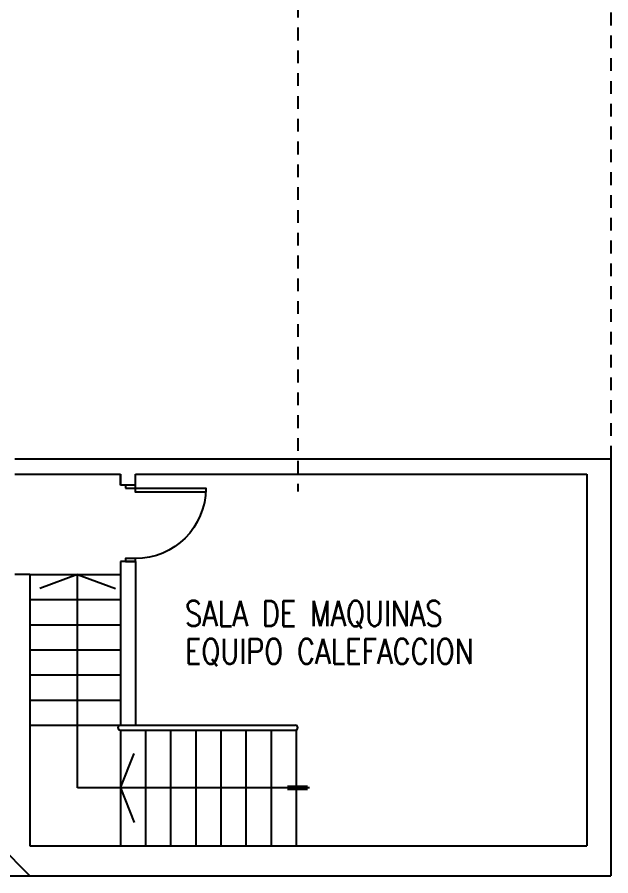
# Model space of a CAD drawing. Header units: millimetres. Extents: x -434 to 213, y 66 to 172.
# Drawn here: x -196.86 to -190.95, y 66.36 to 74.9 of the extents above; entities that cross this region are included whole.
import ezdxf

# ---------------------------------------------------------------- set-up
doc = ezdxf.new("R2010")
doc.units = ezdxf.units.MM
doc.linetypes.add('HIDDEN', pattern=[9.525, 6.35, -3.175])
doc.layers.add('0_CARPINTERIA', color=2, linetype='Continuous')
doc.layers.add('0_MUROS', color=7, linetype='Continuous')
doc.styles.add('ROMANS', font='ROMANS.SHX', dxfattribs={"width": 0.8, "height": 0.2})

# ---------------------------------------------------------------- blocks, each defined once
blk = doc.blocks.new('P70d')
at = {"color": 9}
for points in [[(-0.03, 0.1), (-0.03, 0.8), (-0.07, 0.8), (-0.07, 0.1)], [(-0.76, 0), (-0.76, 0.1), (-0.73, 0.1), (-0.73, 0)], [(-0.03, 0), (-0.03, 0.1), (0, 0.1), (0, 0)]]:
    blk.add_lwpolyline(points, close=True, dxfattribs=at)
at = {"color": 8}
blk.add_arc((-0.03, 0.1), 0.7, 90, 180, dxfattribs=at)

msp = doc.modelspace()

# ---------------------------------------------------------------- linework, layer by layer
at = {"layer": '0_MUROS', "color": 8, "linetype": 'HIDDEN', "ltscale": 0.02}
for p, q in [((-190.9528, 81.078), (-190.9528, 70.5062)), ((-194.0678, 80.248), (-194.0678, 70.1821))]:
    msp.add_line(p, q, dxfattribs=at)
at = {"layer": '0_MUROS', "color": 8}
for p, q in [((-196.8828, 70.5062), (-190.9528, 70.5062)), ((-190.9528, 70.5062), (-190.9528, 66.3562)), ((-196.8828, 70.3562), (-195.8328, 70.3562)), ((-195.8328, 70.2441), (-195.8328, 70.3562)), ((-195.8328, 70.3562), (-195.8328, 70.2441)), ((-195.6828, 70.3562), (-191.1928, 70.3562)), ((-195.6828, 70.2441), (-195.6828, 70.3562)), ((-191.1928, 70.3562), (-191.1928, 66.6562)), ((-195.6828, 70.2441), (-195.8328, 70.2441)), ((-195.8328, 69.4841), (-195.8328, 67.8562)), ((-195.6828, 69.4841), (-195.8328, 69.4841)), ((-195.8328, 69.4841), (-195.8328, 69.4562)), ((-195.6828, 69.4841), (-195.6828, 67.8562)), ((-196.7328, 69.3562), (-196.8828, 69.3562)), ((-196.7328, 69.3562), (-196.7328, 66.6562)), ((-196.7328, 69.3562), (-195.8328, 69.3562)), ((-196.7328, 69.3562), (-196.7328, 66.6562)), ((-196.258, 69.3562), (-196.6336, 69.2177)), ((-196.258, 69.3562), (-195.8824, 69.2177)), ((-196.7328, 69.1062), (-195.8328, 69.1062)), ((-196.7328, 68.8562), (-195.8328, 68.8562)), ((-196.7328, 68.6062), (-195.8328, 68.6062)), ((-196.7328, 68.3562), (-195.8328, 68.3562)), ((-196.7328, 68.1062), (-195.8328, 68.1062)), ((-196.7328, 67.8562), (-195.8328, 67.8562)), ((-195.8328, 67.8562), (-194.0928, 67.8562)), ((-195.8328, 67.8062), (-195.8328, 66.6562)), ((-195.8328, 67.8062), (-194.0928, 67.8062)), ((-195.5828, 67.8062), (-195.5828, 66.6562)), ((-195.3328, 67.8062), (-195.3328, 66.6562)), ((-195.0828, 67.8062), (-195.0828, 66.6562)), ((-194.8328, 67.8062), (-194.8328, 66.6562)), ((-194.5828, 67.8062), (-194.5828, 66.6562)), ((-194.3328, 67.8062), (-194.3328, 66.6562)), ((-194.0828, 67.8062), (-194.0828, 66.6562)), ((-195.8328, 67.2312), (-195.6946, 67.5742)), ((-193.9506, 67.2312), (-195.8328, 67.2312)), ((-195.8328, 67.2312), (-195.6946, 66.8882)), ((-194.1705, 67.2495), (-193.9693, 67.2495)), ((-194.1705, 67.2191), (-193.9693, 67.2191)), ((-196.7328, 66.3562), (-197.0328, 66.6562)), ((-196.7328, 66.6562), (-191.1928, 66.6562)), ((-203.3728, 66.3562), (-196.7328, 66.3562)), ((-196.7328, 66.3562), (-190.9528, 66.3562))]:
    msp.add_line(p, q, dxfattribs=at)
at = {"layer": '0_MUROS', "color": 8, "ltscale": 0.02}
for p, q in [((-196.258, 67.2312), (-196.258, 69.3562)), ((-195.8328, 67.2312), (-196.258, 67.2312))]:
    msp.add_line(p, q, dxfattribs=at)
at = {"layer": '0_MUROS', "color": 8}
for centre, start, end in [((-195.8328, 67.8312), 90, 270), ((-194.0928, 67.8312), 270, 90)]:
    msp.add_arc(centre, 0.025, start, end, dxfattribs=at)

# ---------------------------------------------------------------- block references
at = {"layer": '0_CARPINTERIA', "color": 8, "xscale": -1, "rotation": 270}
msp.add_blockref('P70d', (-195.7828, 70.2441), dxfattribs=at)

# ---------------------------------------------------------------- texts
at = {"layer": '0_MUROS', "color": 8, "style": 'ROMANS', "width": 0.8}
for s, p in [('SALA DE MAQUINAS', (-195.1898, 68.8421)), ('EQUIPO CALEFACCION', (-195.1898, 68.466))]:
    msp.add_text(s, height=0.25, dxfattribs=at).set_placement(p)

doc.saveas('drawing.dxf')
